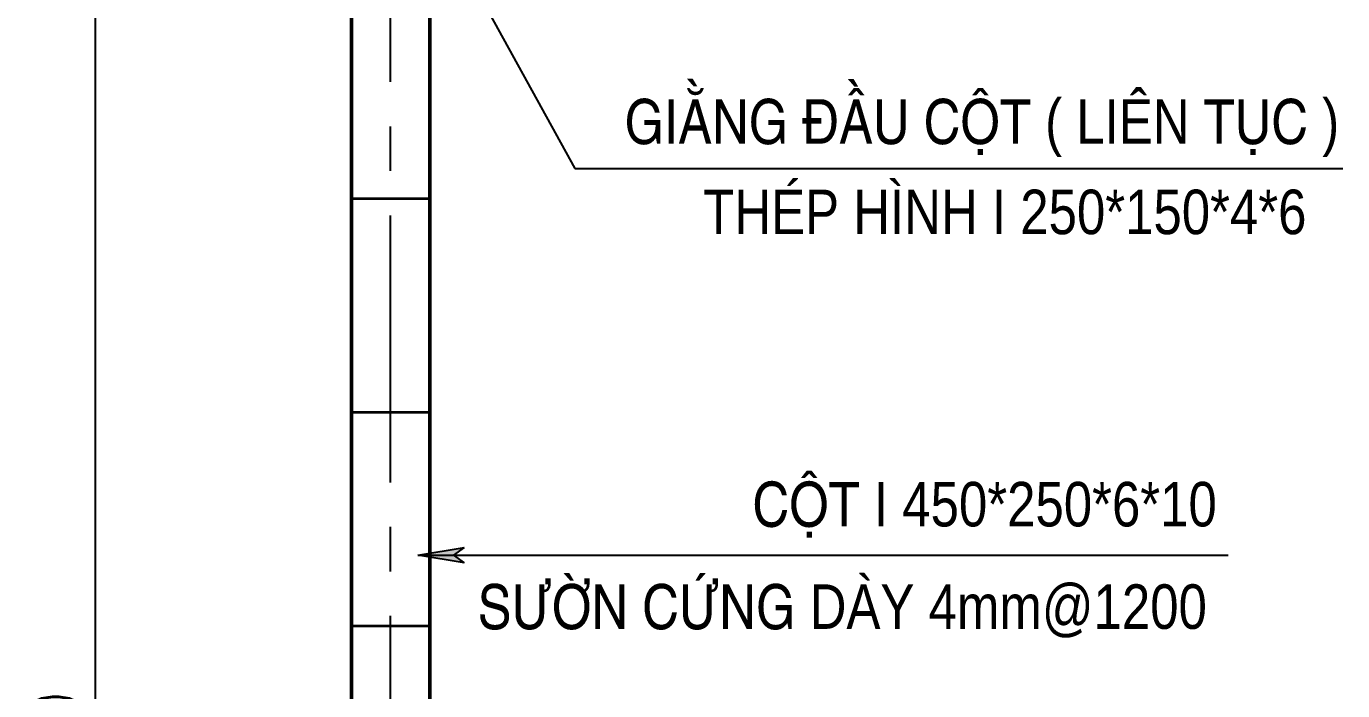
# Model space of a CAD drawing. Header units: inches. Extents: x 651127 to 1529722, y 768575 to 1021311.
# Drawn here: x 1037226 to 1044623, y 876067 to 879799 of the extents above; entities that cross this region are included whole.
import ezdxf
from ezdxf.enums import TextEntityAlignment as Align

# ---------------------------------------------------------------- set-up
doc = ezdxf.new("R2010")
doc.units = ezdxf.units.IN
doc.header["$LTSCALE"] = 1000
doc.header["$MEASUREMENT"] = 0
doc.linetypes.add('CENTER2', pattern=[1.125, 0.75, -0.125, 0.125, -0.125])
doc.layers.get('DEFPOINTS').update_dxf_attribs({"color": 8, "lineweight": 9})
for name, color, linetype in [('DWGshare.com_10', 7, 'Continuous'), ('DWGshare.com_12', 51, 'Continuous'), ('DWGshare.com_19', 136, 'Continuous'), ('DWGshare.com_2', 147, 'Continuous'), ('DWGshare.com_4', 8, 'CENTER2')]:
    doc.layers.add(name, color=color, linetype=linetype)
doc.styles.add('DWGshare.com_1', font='VHELVCN.TTF')
doc.styles.add('DWGshare.com_4', font='romans.shx', dxfattribs={"width": 0.8})
doc.dimstyles.new('DWGshare.com_1', dxfattribs={"dimscale": 100, "dimtxt": 2.5, "dimasz": 1, "dimexe": 1, "dimexo": 1.5, "dimgap": 1, "dimtad": 1, "dimdec": 0, "dimzin": 0, "dimdsep": 46, "dimtxsty": 'DWGshare.com_4', "dimblk": 'DWGshare.com_1', "dimcen": 1.5, "dimdle": 1, "dimclrd": 256, "dimclre": 256, "dimclrt": 7, "dimadec": 0, "dimazin": 0, "dimtfac": 1, "dimtdec": 0, "dimtix": 1, "dimtmove": 2, "dimatfit": 3, "dimfxl": 1, "dimtolj": 1, "dimtzin": 0, "dimarcsym": 0})
doc.dimstyles.new('DWGshare.com_4', dxfattribs={"dimscale": 100, "dimtxt": 2.5, "dimasz": 2, "dimexe": 1, "dimexo": 1.5, "dimgap": 1, "dimtad": 1, "dimdec": 0, "dimlfac": 0.5, "dimzin": 0, "dimdsep": 46, "dimtxsty": 'DWGshare.com_4', "dimblk": 'DWGshare.com_6', "dimcen": 1.5, "dimdle": 1, "dimclrd": 256, "dimclre": 256, "dimclrt": 7, "dimadec": 0, "dimazin": 0, "dimtfac": 1, "dimtdec": 0, "dimtix": 1, "dimtmove": 2, "dimatfit": 3, "dimldrblk": 'DWGshare.com_6', "dimfxl": 1, "dimtolj": 1, "dimtzin": 0, "dimarcsym": 0})

# ---------------------------------------------------------------- blocks, each defined once
blk = doc.blocks.new('DWGshare.com_6')
at = {"linetype": 'CENTER2'}
blk.add_hatch(color=256, dxfattribs=at).paths.add_polyline_path([(-1.296, 0.216), (-1, 0), (-1.296, -0.216), (0, 0)])
blk.add_line((0, 0), (-1, 0), dxfattribs=at)
blk.add_lwpolyline([(-1.296, 0.216), (0, 0), (-1.296, -0.216), (-1, 0), (-1.296, 0.216)], dxfattribs=at)
blk = doc.blocks.new('DWGshare.com_1')
at = {"color": 0, "linetype": 'ByBlock', "const_width": 0.3}
blk.add_lwpolyline([(-0.5, -0.5), (0.5, 0.5)], dxfattribs=at)
blk = doc.blocks.new('*D235')
at = {"layer": 'DEFPOINTS', "color": 0, "transparency": 16777216}
for p in [(1037614.8, 881128.5), (1039197.5, 881128.5), (1039022.5, 870128.7)]:
    blk.add_point(p, dxfattribs=at)
at = {"layer": 'DWGshare.com_19', "lineweight": -2, "transparency": 16777216}
for p, q in [((1037614.8, 870028.7), (1037614.8, 881228.5)), ((1039047.5, 881128.5), (1037514.8, 881128.5)), ((1038872.5, 870128.7), (1037514.8, 870128.7))]:
    blk.add_line(p, q, dxfattribs=at)
at = {"layer": 'DWGshare.com_19', "lineweight": -2, "transparency": 16777216, "xscale": 100, "yscale": 100, "zscale": 100}
for p, rotation in [((1037614.8, 881128.5), 90), ((1037614.8, 870128.7), 270)]:
    blk.add_blockref('DWGshare.com_1', p, dxfattribs=dict(at, rotation=rotation))
at = {"layer": 'DWGshare.com_19', "color": 7, "transparency": 16777216, "insert": (1037389.8, 875628.6), "char_height": 250, "attachment_point": 5, "rotation": 90, "style": 'DWGshare.com_4'}
blk.add_mtext('\\A1;11000', dxfattribs=at)

msp = doc.modelspace()

# ---------------------------------------------------------------- linework, layer by layer
at = {"layer": 'DWGshare.com_12'}
for p, q in [((1039047.5, 883633.5), (1039047.5, 870143)), ((1039057.5, 883633.5), (1039057.5, 870143)), ((1039487.5, 883633.5), (1039487.5, 870143)), ((1039497.5, 883633.5), (1039497.5, 870143)), ((1039057.5, 878833.6), (1039487.5, 878833.6)), ((1039057.5, 878829.6), (1039487.5, 878829.6)), ((1039057.5, 877633.6), (1039487.5, 877633.6)), ((1039057.5, 877629.6), (1039487.5, 877629.6)), ((1039057.5, 876433.6), (1039487.5, 876433.6)), ((1039057.5, 876429.6), (1039487.5, 876429.6))]:
    msp.add_line(p, q, dxfattribs=at)
at = {"layer": 'DWGshare.com_4', "ltscale": 2}
msp.add_line((1039272.5, 865987.1), (1039272.5, 881501.6), dxfattribs=at)

# ---------------------------------------------------------------- texts
at = {"layer": 'DWGshare.com_10', "style": 'DWGshare.com_1'}
for s, p in [('GIAÈNG ÑAÀU COÄT ( LIEÂN TUÏC )', (1042595.1, 879284.6)), ('THEÙP HÌNH I 250*150*4*6', (1042724.1, 878787.5)), ('COÄT I 450*250*6*10', (1042610.9, 877115.3)), ('SÖÔØN CÖÙNG DAØY 4mm@1200', (1041810.8, 876546.7))]:
    msp.add_text(s, height=250, dxfattribs=at).set_placement(p, align=Align.MIDDLE)

# ---------------------------------------------------------------- dimensions: what is measured, and where the dimension line sits
at = {"layer": 'DWGshare.com_19'}
dim = msp.add_linear_dim(base=(1037614.8, 881128.5), p1=(1039022.5, 870128.7), p2=(1039197.5, 881128.5), angle=90, dimstyle='DWGshare.com_1', dxfattribs=at)
dim.commit()
dim.dimension.update_dxf_attribs({"geometry": '*D235', "text_midpoint": (1037389.8, 875628.6)})

# ---------------------------------------------------------------- leaders
at = {"layer": 'DWGshare.com_2'}
for points in [[(1039272.5, 880878.5), (1040307.8, 878999.8), (1044622.5, 878999.8)], [(1039426.6, 876828.3), (1043978.2, 876828.3)]]:
    msp.add_leader(points, dimstyle='DWGshare.com_4', dxfattribs=at)

doc.saveas('drawing.dxf')
